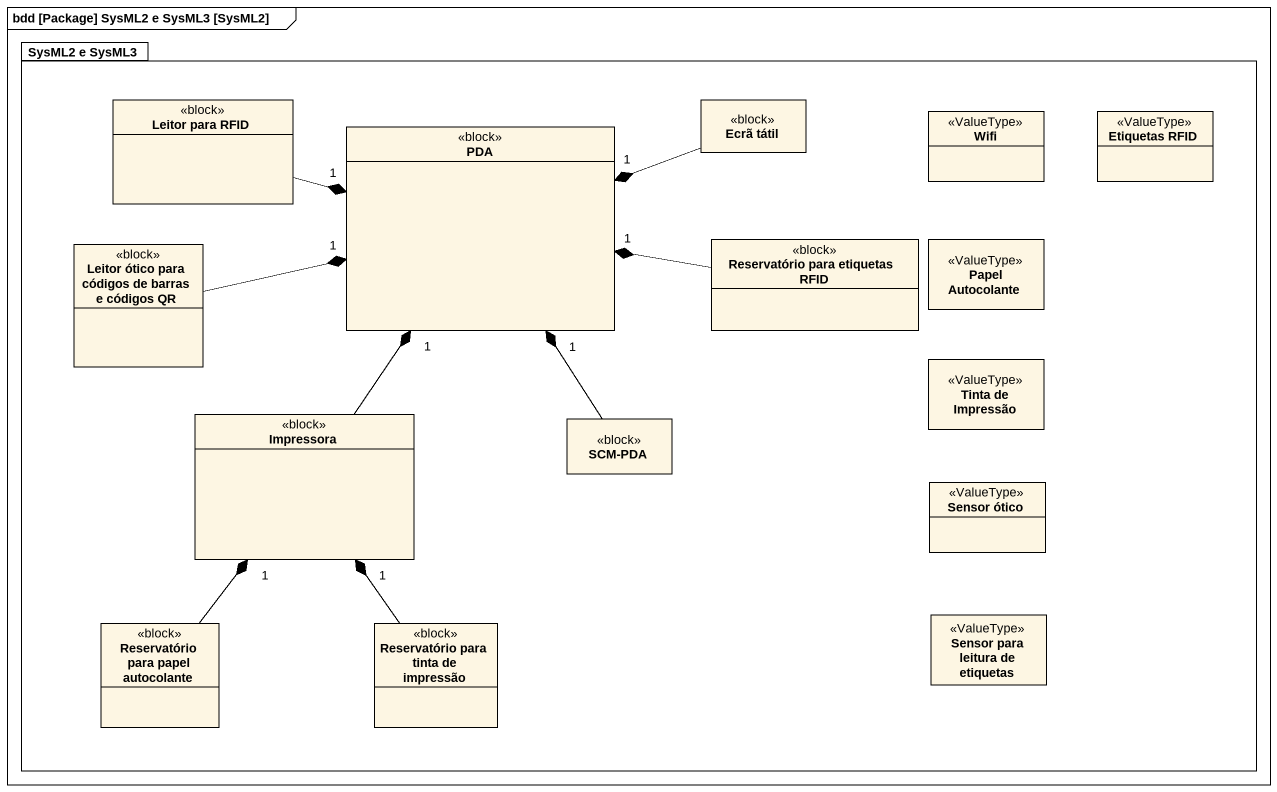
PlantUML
@startuml
mainframe bdd [Package] SysML2 e SysML3 [SysML2]
hide circle
hide empty members
package "SysML2 e SysML3" as SysML2_e_SysML3 {
  class "Leitor para RFID" as Leitor_para_RFID <<block>>
  class "Ecrã tátil" as Ecrã_tátil <<block>>
  class PDA <<block>>
  class Wifi <<ValueType>>
  class "Etiquetas RFID" as Etiquetas_RFID <<ValueType>>
  class "Leitor ótico para códigos de barras e códigos QR" as Leitor_ótico_para_códigos <<block>>
  class "Reservatório para etiquetas RFID" as Reservatório_para_etiquetas <<block>>
  class "Papel Autocolante" as Papel_Autocolante <<ValueType>>
  class "Tinta de Impressão" as Tinta_de_Impressão <<ValueType>>
  class Impressora <<block>>
  class "SCM-PDA" as SCM_PDA <<block>>
  class "Sensor ótico" as Sensor_ótico <<ValueType>>
  class "Reservatório para papel autocolante" as Reservatório_para_papel <<block>>
  class "Reservatório para tinta de impressão" as Reservatório_para_tinta_de <<block>>
  class "Sensor para leitura de etiquetas" as Sensor_para_leitura_de <<ValueType>>
}
Leitor_para_RFID -right-* "1" PDA
Ecrã_tátil -left-* "1" PDA
Leitor_ótico_para_códigos -right-* "1" PDA
Reservatório_para_etiquetas -left-* "1" PDA
Impressora -up-* "1" PDA
SCM_PDA -up-* "1" PDA
Reservatório_para_papel -up-* "1" Impressora
Reservatório_para_tinta_de -up-* "1" Impressora
@enduml
